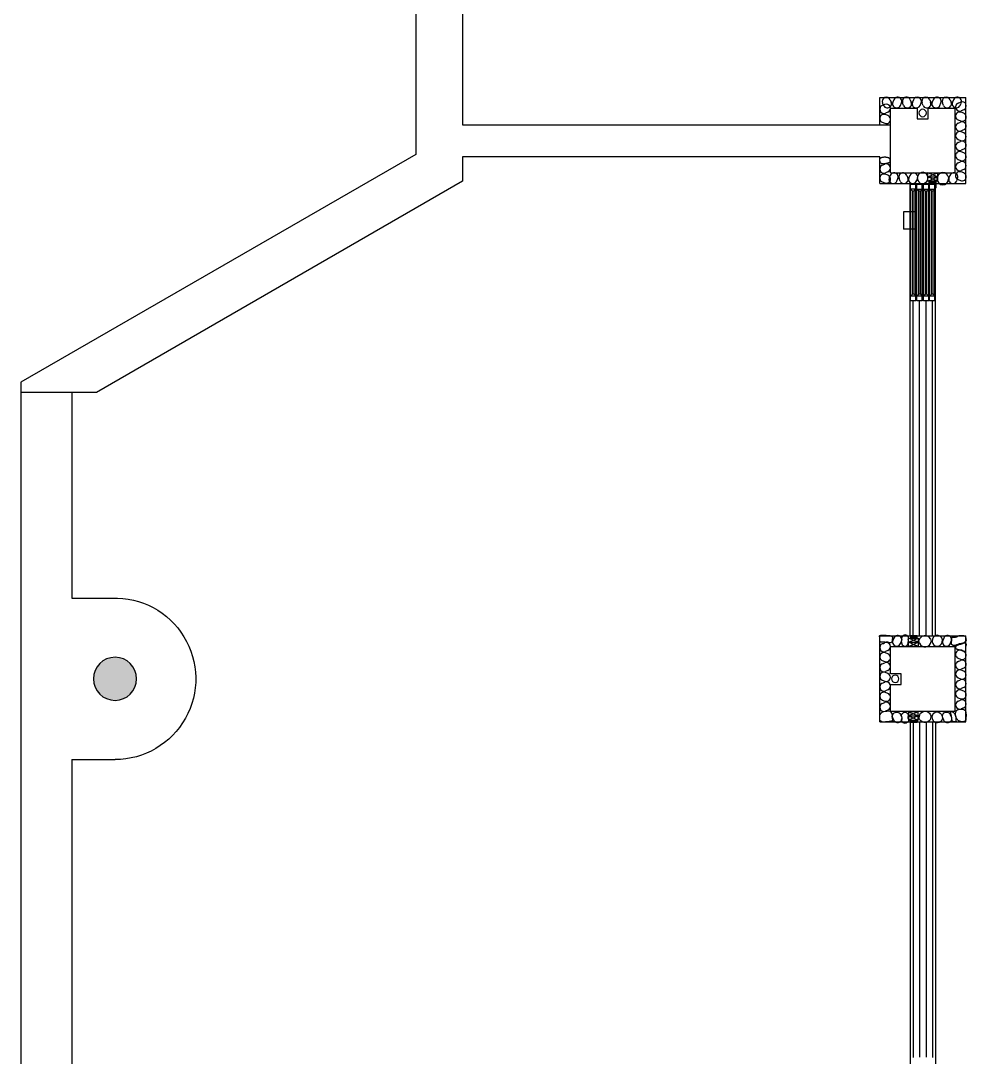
# Model space of a CAD drawing. Extents: x 11182 to 734459, y -1391328 to 152085.
# Drawn here: x 110223 to 119002, y -560770 to -551142 of the extents above; entities that cross this region are included whole.
import ezdxf

# ---------------------------------------------------------------- set-up
doc = ezdxf.new("R2010")
doc.units = 0
doc.header["$LTSCALE"] = 500
doc.header["$MEASUREMENT"] = 0
doc.layers.add('1_Wall_Exist', color=251, linetype='CONTINUOUS')

msp = doc.modelspace()

# ---------------------------------------------------------------- hatches: boundary and pattern name
at = {"layer": '1_Wall_Exist'}
msp.add_hatch(color=256, dxfattribs=at).paths.add_polyline_path([(111278.4, -557167.4), (111296.5, -557225.6), (111297.3, -557286.2), (111280, -557338.9), (111250.9, -557387.7), (111217.8, -557417.6), (111184.8, -557436.5), (111148.6, -557449.9), (111111.6, -557455.4), (111068.3, -557455.4), (111031.3, -557444.4), (110992, -557425.5), (110959.7, -557400.3), (110926.6, -557360.2), (110907.7, -557317.7), (110899.1, -557272), (110899.9, -557220.1), (110914.8, -557173.7), (110936.1, -557137.5), (110962.8, -557106), (110994.3, -557084), (111028.9, -557066.6), (111064.4, -557057.2), (111108.4, -557054.8), (111150.9, -557060.3), (111187.1, -557074.5), (111219.4, -557095), (111247.7, -557120.2), (111269.8, -557151.6)])

# ---------------------------------------------------------------- linework, layer by layer
for p, q in [((114323.4, -544518.6), (114323.3, -552107.7)), ((113889.9, -544768.9), (113889.8, -552383.7)), ((118198.4, -551855.1), (118998.3, -551855)), ((118198.4, -552109), (118198.4, -551855.1)), ((118295.8, -551876.8), (118305, -551899.2)), ((118329, -551876.8), (118319.8, -551899.1)), ((118482.3, -551876.8), (118491.6, -551899.1)), ((118510.7, -551876.8), (118501.4, -551899.1)), ((118662, -551876.8), (118671.2, -551899.1)), ((118695.2, -551876.8), (118686, -551899.1)), ((118851.4, -551876.7), (118860.6, -551899.1)), ((118883.2, -551876.8), (118873.9, -551899)), ((118998.3, -552655), (118998.3, -551855)), ((118223.1, -551927.8), (118245.4, -551918.5)), ((118233.8, -551928.6), (118224.5, -551906.3)), ((118298.2, -551954.9), (118546.7, -551954.9)), ((118298.2, -552554.9), (118298.2, -551954.9)), ((118391, -551928.6), (118400.3, -551906.4)), ((118420.3, -551928.6), (118411.1, -551906.3)), ((118547.2, -551954.5), (118547.2, -552054.5)), ((118572.8, -551928.5), (118582.1, -551906.3)), ((118600, -551928.6), (118590.7, -551906.3)), ((118647.2, -552054.5), (118647.2, -551954.5)), ((118647.5, -551954.9), (118898.4, -551954.9)), ((118757.2, -551928.6), (118766.5, -551906.4)), ((118789.4, -551928.6), (118780.1, -551906.4)), ((118898.2, -552555), (118898.4, -551954.9)), ((118925.5, -551907.2), (118947.8, -551897.9)), ((118944.8, -551929), (118954, -551906.8)), ((118977.7, -551969), (118955.3, -551978.3)), ((118274.1, -551990.7), (118251.7, -552000)), ((118274.1, -552024), (118251.8, -552014.8)), ((118547.2, -552054.5), (118647.2, -552054.5)), ((118925.9, -552064.2), (118948.1, -552073.5)), ((118977.7, -552002.2), (118955.4, -551993)), ((114323.3, -552107.7), (118298.2, -552107.8)), ((118222.3, -552086), (118244.5, -552095.2)), ((118926, -552093.5), (118948.2, -552084.3)), ((118977.7, -552155.5), (118955.4, -552164.8)), ((118977.7, -552183.9), (118955.4, -552174.7)), ((118925.9, -552273.2), (118948.2, -552264)), ((118926, -552246), (118948.2, -552255.3)), ((118977.7, -552335.2), (118955.4, -552344.5)), ((118977.7, -552368.5), (118955.4, -552359.2)), ((113889.8, -552383.7), (110223.3, -554500.5)), ((118198.4, -552406.7), (114323.3, -552406.7)), ((114323.3, -552406.7), (114323.3, -552634)), ((118197.1, -552429.2), (118196.2, -552434)), ((118196.2, -552434), (118197.1, -552439.6)), ((118200, -552414.1), (118197.1, -552417)), ((118198.1, -552424.5), (118197.1, -552429.2)), ((118197.1, -552439.6), (118199, -552446.3)), ((118198.1, -552418.8), (118198.1, -552424.5)), ((118198.4, -552655), (118198.4, -552406.7)), ((118199, -552446.3), (118200, -552453.8)), ((118201.9, -552421.5), (118200, -552414.1)), ((118200, -552453.8), (118201.9, -552458.6)), ((118204.7, -552418.7), (118201.9, -552421.5)), ((118201.9, -552458.6), (118206.6, -552462.3)), ((118208.5, -552416.8), (118204.7, -552418.7)), ((118206.6, -552462.3), (118210.4, -552465.2)), ((118214.2, -552414.9), (118208.5, -552416.8)), ((118218.9, -552414), (118214.2, -552414.9)), ((118223.6, -552413), (118218.9, -552414)), ((118229.3, -552412.1), (118223.6, -552413)), ((118235.9, -552411.1), (118229.3, -552412.1)), ((118253.9, -552411.1), (118235.9, -552411.1)), ((118259.5, -552412.1), (118253.9, -552411.1)), ((118266.2, -552413), (118259.5, -552412.1)), ((118262.4, -552465.2), (118268.1, -552464.2)), ((118270.9, -552414), (118266.2, -552413)), ((118268.1, -552464.2), (118272.8, -552463.3)), ((118276.6, -552415.9), (118270.9, -552414)), ((118272.8, -552463.3), (118278.5, -552461.4)), ((118281.3, -552416.8), (118276.6, -552415.9)), ((118278.5, -552461.4), (118284.1, -552459.5)), ((118285.1, -552419.6), (118281.3, -552416.8)), ((118284.1, -552459.5), (118287.9, -552457.6)), ((118287, -552423.4), (118285.1, -552419.6)), ((118288.9, -552416), (118287, -552423.4)), ((118287.9, -552457.6), (118291.7, -552454.8)), ((118291.7, -552419.8), (118288.9, -552416)), ((118293.6, -552424.5), (118291.7, -552419.8)), ((118291.7, -552454.8), (118294.5, -552451.9)), ((118295.5, -552428.3), (118293.6, -552424.5)), ((118294.5, -552451.9), (118296.4, -552447.2)), ((118295.5, -552434.9), (118295.5, -552428.3)), ((118296.4, -552439.6), (118295.5, -552434.9)), ((118296.4, -552447.2), (118296.4, -552439.6)), ((118925.9, -552430.4), (118948.1, -552439.7)), ((118925.9, -552462.6), (118948.1, -552453.3)), ((118210.4, -552465.2), (118214.2, -552467.1)), ((118214.2, -552467.1), (118217.9, -552469)), ((118217.9, -552469), (118223.6, -552469.9)), ((118222.3, -552484.4), (118244.5, -552475)), ((118223.6, -552469.9), (118229.3, -552469.9)), ((118229.3, -552469.9), (118234, -552470.9)), ((118234, -552470.9), (118241.6, -552469.9)), ((118241.6, -552469.9), (118246.3, -552469)), ((118246.3, -552469), (118252, -552467.1)), ((118274.2, -552546.3), (118251.8, -552555.6)), ((118252, -552467.1), (118256.7, -552466.1)), ((118256.7, -552466.1), (118262.4, -552465.2)), ((118298.2, -552554.9), (118898.2, -552555)), ((118644.2, -552631.2), (118644.2, -552555.2)), ((118644.2, -552555.2), (118733.2, -552555.2)), ((118644.2, -552593.2), (118733.2, -552555.2)), ((118733.2, -552593.2), (118644.2, -552555.2)), ((118733.2, -552555.2), (118733.2, -552631.2)), ((118977.8, -552524.6), (118955.4, -552533.9)), ((118977.7, -552556.5), (118955.5, -552547.2)), ((114323.3, -552634), (110925.4, -554595.7)), ((118198.4, -552655), (118998.3, -552655)), ((118222.4, -552640.2), (118244.6, -552649.4)), ((118274.1, -552578.2), (118251.9, -552568.9)), ((118296.2, -552579.3), (118287, -552601.6)), ((118358.1, -552631), (118367.4, -552608.8)), ((118358.2, -552631.1), (118367.5, -552608.9)), ((118387.4, -552631), (118378.2, -552608.7)), ((118387.5, -552631.1), (118378.3, -552608.8)), ((118449.5, -552579.2), (118458.7, -552601.5)), ((118449.5, -552579.3), (118458.8, -552601.6)), ((118477.8, -552579.2), (118468.6, -552601.5)), ((118477.8, -552579.3), (118468.6, -552601.6)), ((118481.7, -556855.1), (118481.7, -552654.8)), ((118539.9, -552631), (118549.2, -552608.7)), ((118548.1, -552609.2), (118551.2, -552585.3)), ((118644.3, -552595.3), (118641.3, -552619.3)), ((118644.2, -552593.2), (118733.2, -552593.2)), ((118644.2, -552631.2), (118733.2, -552593.2)), ((118733.2, -552631.2), (118644.2, -552593.2)), ((118733.2, -552631.2), (118644.2, -552631.2)), ((118656, -552637.1), (118718.3, -552637.1)), ((118656, -552655.1), (118656, -552637.1)), ((118656, -552654.5), (118718.3, -552654.5)), ((118659.5, -552644.6), (118713.4, -552644.6)), ((118659.5, -552654.9), (118659.5, -552644.6)), ((118706.1, -552655), (118706.1, -552656.2)), ((118706.1, -552656.2), (118719.8, -552656.2)), ((118713.4, -552644.6), (118713.4, -552654.5)), ((118714.7, -552672.1), (118714.7, -552654.8)), ((118718.3, -552637.1), (118718.3, -552654.5)), ((118719.8, -552656.2), (118719.8, -552677.1)), ((118721.1, -552693.4), (118721.1, -552655)), ((118732.5, -552615.6), (118733.5, -552591.5)), ((118835.3, -552594.7), (118834.2, -552619)), ((118850.4, -552579.2), (118841.1, -552601.4)), ((118850.4, -552579.3), (118841.1, -552601.5)), ((118912.6, -552631), (118921.8, -552608.8)), ((118926, -552618.5), (118948.2, -552627.6)), ((118484.7, -553744.4), (118484.7, -552662.3)), ((118534.7, -552662.3), (118484.7, -552662.3)), ((118534.7, -552707.6), (118484.7, -552707.6)), ((118505.6, -552728.5), (118484.7, -552707.6)), ((118503.8, -553682.6), (118503.8, -552721.9)), ((118503.8, -552721.9), (118515.1, -552721.9)), ((118513.8, -552728.5), (118534.7, -552707.6)), ((118515.1, -552721.9), (118515.1, -553682.6)), ((118541.3, -552671.9), (118534.6, -552671.9)), ((118534.7, -553744.4), (118534.7, -552662.3)), ((118534.8, -552674.4), (118537.3, -552674.4)), ((118537.3, -552674.4), (118540.2, -552689)), ((118540.2, -552689), (118541.3, -552689)), ((118540.4, -552674.4), (118541.3, -552674.4)), ((118540.4, -552678.6), (118540.4, -552674.4)), ((118541.3, -552678.6), (118540.4, -552678.6)), ((118541.3, -552674.4), (118541.3, -552671.9)), ((118541.3, -552689), (118541.3, -552678.6)), ((118543.3, -553745), (118543.3, -552662.8)), ((118593.3, -552662.8), (118543.3, -552662.8)), ((118593.3, -552708.4), (118543.3, -552708.4)), ((118564.2, -552729.3), (118543.3, -552708.4)), ((118562.4, -553683.2), (118562.4, -552722.7)), ((118562.4, -552722.7), (118573.7, -552722.7)), ((118572.4, -552729.3), (118593.3, -552708.4)), ((118573.7, -552722.7), (118573.7, -553683.2)), ((118599.9, -552672.4), (118593.2, -552672.4)), ((118593.3, -553745), (118593.3, -552662.8)), ((118593.4, -552674.9), (118595.9, -552674.9)), ((118595.9, -552674.9), (118598.8, -552689.5)), ((118598.8, -552689.5), (118599.9, -552689.5)), ((118599, -552674.9), (118599.9, -552674.9)), ((118599, -552679.1), (118599, -552674.9)), ((118599.9, -552679.1), (118599, -552679.1)), ((118599.9, -552674.9), (118599.9, -552672.4)), ((118599.9, -552689.5), (118599.9, -552679.1)), ((118653.1, -552662.7), (118603.1, -552662.7)), ((118603.1, -553744.9), (118603.1, -552662.8)), ((118653.1, -552708.5), (118603.1, -552708.5)), ((118624, -552729.4), (118603.1, -552708.5)), ((118622.2, -553683.1), (118622.2, -552722.6)), ((118622.2, -552722.6), (118633.5, -552722.6)), ((118632.2, -552729.4), (118653.1, -552708.5)), ((118633.5, -552722.6), (118633.5, -553683.1)), ((118659.7, -552672.3), (118653, -552672.3)), ((118653.1, -553744.9), (118653.1, -552662.8)), ((118653.2, -552674.8), (118655.7, -552674.8)), ((118655.7, -552674.8), (118658.6, -552689.4)), ((118658.6, -552689.4), (118659.7, -552689.4)), ((118658.8, -552674.8), (118659.7, -552674.8)), ((118658.8, -552679), (118658.8, -552674.8)), ((118659.7, -552679), (118658.8, -552679)), ((118659.7, -552674.8), (118659.7, -552672.3)), ((118659.7, -552689.4), (118659.7, -552679)), ((118711.3, -552663.2), (118661.3, -552663.2)), ((118661.3, -553745.4), (118661.3, -552663.3)), ((118711.3, -552709), (118661.3, -552709)), ((118682.2, -552729.9), (118661.3, -552709)), ((118680.4, -553683.6), (118680.4, -552723.1)), ((118680.4, -552723.1), (118691.7, -552723.1)), ((118690.4, -552729.9), (118711.3, -552709)), ((118691.7, -552723.1), (118691.7, -553683.6)), ((118717.9, -552672.8), (118711.2, -552672.8)), ((118711.3, -553745.4), (118711.3, -552663.3)), ((118711.4, -552675.3), (118713.9, -552675.3)), ((118712.6, -552681.8), (118714.1, -552681.8)), ((118712.6, -552693.4), (118712.6, -552681.8)), ((118721.1, -552693.4), (118712.6, -552693.4)), ((118713.9, -552675.3), (118716.8, -552689.9)), ((118714.1, -552681.8), (118716, -552690.9)), ((118714.7, -556853.1), (118714.7, -552693.9)), ((118716, -552690.9), (118718.5, -552690.9)), ((118716.8, -552689.9), (118717.9, -552689.9)), ((118717, -552675.3), (118717.9, -552675.3)), ((118717, -552679.5), (118717, -552675.3)), ((118717.9, -552679.5), (118717, -552679.5)), ((118717.9, -552675.3), (118717.9, -552672.8)), ((118717.9, -552677.1), (118717.9, -552678.2)), ((118719.8, -552677.1), (118717.9, -552677.1)), ((118717.9, -552678.2), (118719.7, -552678.2)), ((118717.9, -552689.9), (118717.9, -552679.5)), ((118718.5, -552682.4), (118719.7, -552682.4)), ((118718.5, -552690.9), (118718.5, -552682.4)), ((118719.7, -552678.2), (118719.7, -552682.4)), ((118417.6, -552918), (118417.5, -553079.1)), ((118524.3, -552918), (118417.7, -552918.1)), ((118524.2, -553077.1), (118417.5, -553079.1)), ((118505.6, -553678.9), (118484.7, -553699.8)), ((118534.7, -553699.8), (118484.7, -553699.8)), ((118515.1, -553682.6), (118503.8, -553682.6)), ((118513.8, -553678.9), (118534.7, -553699.8)), ((118564.2, -553679.5), (118543.3, -553700.4)), ((118593.3, -553700.4), (118543.3, -553700.4)), ((118573.7, -553683.2), (118562.4, -553683.2)), ((118572.4, -553679.5), (118593.3, -553700.4)), ((118624, -553679.4), (118603.1, -553700.3)), ((118653.1, -553700.3), (118603.1, -553700.3)), ((118633.5, -553683.1), (118622.2, -553683.1)), ((118632.2, -553679.4), (118653.1, -553700.3)), ((118682.2, -553679.9), (118661.3, -553700.8)), ((118711.3, -553700.8), (118661.3, -553700.8)), ((118691.7, -553683.6), (118680.4, -553683.6)), ((118690.4, -553679.9), (118711.3, -553700.8)), ((118534.7, -553744.4), (118484.7, -553744.4)), ((118509.7, -556853), (118509.7, -553744.8)), ((118536.7, -553718.1), (118536.7, -553728.5)), ((118537.8, -553718.1), (118536.7, -553718.1)), ((118536.7, -553728.5), (118537.6, -553728.5)), ((118536.7, -553732.7), (118536.7, -553735.2)), ((118537.6, -553732.7), (118536.7, -553732.7)), ((118536.7, -553735.2), (118543.4, -553735.2)), ((118537.6, -553728.5), (118537.6, -553732.7)), ((118540.7, -553732.7), (118537.8, -553718.1)), ((118543.2, -553732.7), (118540.7, -553732.7)), ((118593.3, -553745), (118543.3, -553745)), ((118568.3, -556854), (118568.3, -553745.8)), ((118596.5, -553718), (118596.5, -553728.4)), ((118597.6, -553718), (118596.5, -553718)), ((118596.5, -553728.4), (118597.4, -553728.4)), ((118596.5, -553732.6), (118596.5, -553735.1)), ((118597.4, -553732.6), (118596.5, -553732.6)), ((118596.5, -553735.1), (118603.2, -553735.1)), ((118597.4, -553728.4), (118597.4, -553732.6)), ((118600.5, -553732.6), (118597.6, -553718)), ((118603, -553732.6), (118600.5, -553732.6)), ((118653.1, -553744.9), (118603.1, -553744.9)), ((118628.1, -556853.5), (118628.1, -553745.3)), ((118654.7, -553718.9), (118654.7, -553729.3)), ((118655.8, -553718.9), (118654.7, -553718.9)), ((118654.7, -553729.3), (118655.6, -553729.3)), ((118654.7, -553733.5), (118654.7, -553736)), ((118655.6, -553733.5), (118654.7, -553733.5)), ((118654.7, -553736), (118661.4, -553736)), ((118655.6, -553729.3), (118655.6, -553733.5)), ((118658.7, -553733.5), (118655.8, -553718.9)), ((118661.2, -553733.5), (118658.7, -553733.5)), ((118711.3, -553745.4), (118661.3, -553745.4)), ((118686.7, -556853), (118686.7, -553744.8)), ((110223.3, -554500.5), (110223.1, -572188.5)), ((110925.4, -554595.7), (110223.3, -554595.7)), ((110698.4, -554595.7), (110698.4, -556505.4)), ((110698.3, -556505.5), (111098.2, -556505.4)), ((118196.6, -556859.5), (118196.9, -556855.4)), ((118197.2, -556865.3), (118196.6, -556859.5)), ((118196.9, -556855.4), (118198.7, -556853.9)), ((118197.8, -556869.3), (118197.2, -556865.3)), ((118197.8, -556897.2), (118197.8, -556869.3)), ((118198.4, -556855.1), (118998.4, -556855)), ((118198.4, -557655), (118198.4, -556855.1)), ((118198.7, -556853.9), (118201.2, -556852.6)), ((118201.2, -556852.6), (118204.6, -556851.4)), ((118204.6, -556851.4), (118208.3, -556850.5)), ((118208.3, -556850.5), (118218.2, -556849.2)), ((118218.2, -556849.2), (118233.4, -556849.2)), ((118233.4, -556849.2), (118245.7, -556849.9)), ((118245.7, -556849.9), (118258.7, -556850.8)), ((118258.7, -556850.8), (118269.2, -556851.4)), ((118269.2, -556851.4), (118280.4, -556852.3)), ((118280.4, -556852.3), (118291.5, -556853.6)), ((118291.5, -556853.6), (118296.1, -556854.5)), ((118296.1, -556854.5), (118299.8, -556855.1)), ((118299.8, -556855.1), (118303.6, -556855.7)), ((118303.6, -556855.7), (118305.7, -556857)), ((118305.7, -556857), (118308.5, -556858.8)), ((118308.5, -556858.8), (118311.9, -556861.3)), ((118311.9, -556861.3), (118314.7, -556863.8)), ((118314.4, -556891.6), (118314.1, -556895.6)), ((118314.7, -556888.2), (118314.4, -556891.6)), ((118314.7, -556863.8), (118316.2, -556865.6)), ((118315.6, -556883.6), (118314.7, -556888.2)), ((118316.9, -556878.6), (118315.6, -556883.6)), ((118316.2, -556865.6), (118317.5, -556868.1)), ((118317.5, -556875.8), (118316.9, -556878.6)), ((118317.5, -556868.1), (118318.1, -556873.1)), ((118318.1, -556873.1), (118317.5, -556875.8)), ((118329, -556876.7), (118319.8, -556899)), ((118401.6, -556912.7), (118404.2, -556891.6)), ((118463.6, -556892.2), (118462.6, -556912)), ((118465.7, -556953.8), (118465.7, -556877.8)), ((118465.7, -556915.8), (118554.7, -556877.8)), ((118554.7, -556915.8), (118465.7, -556877.8)), ((118465.7, -556877.8), (118554.7, -556877.8)), ((118545.1, -556855), (118482.8, -556855)), ((118482.8, -556855), (118482.8, -556873.7)), ((118482.8, -556873.7), (118545.1, -556873.7)), ((118486.3, -556855.2), (118486.3, -556865.5)), ((118486.3, -556865.5), (118540.2, -556865.5)), ((118540.2, -556865.5), (118540.2, -556855.6)), ((118545.1, -556873.7), (118545.1, -556855)), ((118554.7, -556877.8), (118554.7, -556953.8)), ((118669.9, -556883.6), (118675.1, -556907.3)), ((118687, -556888.1), (118685.8, -556912.2)), ((118776.4, -556916.1), (118780, -556892.1)), ((118792, -556876.7), (118782.7, -556898.9)), ((118866.9, -556879), (118867.5, -556874.9)), ((118866.9, -556891), (118866.9, -556879)), ((118867.5, -556895.5), (118866.9, -556891)), ((118867.5, -556874.9), (118868.6, -556872.7)), ((118868.6, -556872.7), (118871.5, -556869.2)), ((118871.5, -556869.2), (118874.3, -556868.1)), ((118874.3, -556868.1), (118878.9, -556867.5)), ((118878.9, -556867.5), (118882.3, -556867.5)), ((118882.3, -556867.5), (118887.5, -556868.1)), ((118887.5, -556868.1), (118894.9, -556868.1)), ((118894.9, -556868.1), (118901.2, -556867.5)), ((118901.2, -556867.5), (118904.1, -556866.4)), ((118904.1, -556866.4), (118907.5, -556865.8)), ((118907.5, -556865.8), (118912.6, -556864.7)), ((118912.6, -556864.7), (118917.2, -556862.9)), ((118917.2, -556862.9), (118920.1, -556861.8)), ((118920.1, -556861.8), (118921.8, -556860.1)), ((118921.8, -556860.1), (118924.6, -556857.8)), ((118924.6, -556857.8), (118928.1, -556856.1)), ((118928.1, -556856.1), (118931.5, -556854.9)), ((118931.5, -556854.9), (118934.9, -556853.8)), ((118934.9, -556853.8), (118939.5, -556852.6)), ((118939.5, -556852.6), (118948.1, -556852.6)), ((118948.1, -556852.6), (118953.2, -556852.1)), ((118953.2, -556852.1), (118964.1, -556852.1)), ((118964.1, -556852.1), (118968.7, -556852.6)), ((118968.7, -556852.6), (118972.7, -556853.2)), ((118972.7, -556853.2), (118976.1, -556853.8)), ((118976.1, -556853.8), (118979, -556854.4)), ((118979, -556854.4), (118981.8, -556854.9)), ((118981.8, -556854.9), (118984.7, -556856.1)), ((118984.7, -556856.1), (118987.6, -556857.8)), ((118987.6, -556857.8), (118991.6, -556861.2)), ((118991.6, -556861.2), (118993.3, -556862.9)), ((118993.3, -556862.9), (118995, -556864.7)), ((118995, -556864.7), (118996.1, -556867.5)), ((118995.6, -556871.5), (118997.8, -556879.5)), ((118996.1, -556867.5), (118996.7, -556872.1)), ((118996.7, -556872.1), (118996.1, -556876.1)), ((118997.8, -556879.5), (118999, -556884.1)), ((118998.3, -557655), (118998.4, -556855)), ((118999, -556884.1), (118999, -556887.5)), ((118999, -556887.5), (118999.6, -556893.2)), ((118999.6, -556893.2), (118999.6, -556897.8)), ((118198.4, -556903.4), (118197.8, -556897.2)), ((118199.4, -556906.1), (118198.4, -556903.4)), ((118201.2, -556909.2), (118199.4, -556906.1)), ((118203.4, -556911.7), (118201.2, -556909.2)), ((118205.8, -556913.6), (118203.4, -556911.7)), ((118208.6, -556915.1), (118205.8, -556913.6)), ((118214.2, -556914.8), (118208.6, -556915.1)), ((118219.5, -556914.5), (118214.2, -556914.8)), ((118225, -556913.9), (118219.5, -556914.5)), ((118222.9, -556928.1), (118226.3, -556928.1)), ((118230.9, -556913.9), (118225, -556913.9)), ((118226.3, -556928.1), (118229.7, -556927.8)), ((118229.7, -556927.8), (118232.1, -556926.5)), ((118234.9, -556914.5), (118230.9, -556913.9)), ((118232.1, -556926.5), (118235.2, -556925.6)), ((118237.7, -556915.1), (118234.9, -556914.5)), ((118235.2, -556925.6), (118237.4, -556924.1)), ((118237.4, -556924.1), (118239.6, -556922.8)), ((118241.4, -556915.4), (118237.7, -556915.1)), ((118239.6, -556922.8), (118242.3, -556920.4)), ((118245.4, -556916), (118241.4, -556915.4)), ((118242.3, -556920.4), (118244.6, -556919.5)), ((118249.1, -556915.7), (118245.4, -556916)), ((118254.1, -556916.3), (118249.1, -556915.7)), ((118258.4, -556915.4), (118254.1, -556916.3)), ((118264, -556915.1), (118258.4, -556915.4)), ((118267.7, -556915.4), (118264, -556915.1)), ((118272, -556915.7), (118267.7, -556915.4)), ((118275.1, -556916.3), (118272, -556915.7)), ((118277.9, -556917), (118275.1, -556916.3)), ((118280.7, -556917.6), (118277.9, -556917)), ((118283.5, -556918.5), (118280.7, -556917.6)), ((118286.2, -556919.4), (118283.5, -556918.5)), ((118288.7, -556920.7), (118286.2, -556919.4)), ((118293.4, -556921.9), (118288.7, -556920.7)), ((118297.1, -556921.9), (118293.4, -556921.9)), ((118301.1, -556920.7), (118297.1, -556921.9)), ((118298.3, -556954.9), (118898.4, -556954.9)), ((118298.3, -557208.6), (118298.3, -556954.9)), ((118302.9, -556919.1), (118301.1, -556920.7)), ((118305.1, -556917.6), (118302.9, -556919.1)), ((118307.3, -556916), (118305.1, -556917.6)), ((118309.4, -556913.9), (118307.3, -556916)), ((118311.3, -556911.7), (118309.4, -556913.9)), ((118312.2, -556909.2), (118311.3, -556911.7)), ((118313.5, -556899), (118312.2, -556909.5)), ((118314.1, -556895.6), (118313.5, -556899)), ((118391, -556928.5), (118400.3, -556906.3)), ((118465.7, -556915.8), (118554.7, -556915.8)), ((118465.7, -556953.8), (118554.7, -556915.8)), ((118554.7, -556953.8), (118465.7, -556915.8)), ((118554.7, -556953.8), (118465.7, -556953.8)), ((118566.5, -556924), (118561.2, -556900.4)), ((118853.6, -556928.9), (118862.8, -556906.7)), ((118862.9, -556927.6), (118863.5, -556923.6)), ((118863.5, -556931.6), (118862.9, -556927.6)), ((118863.5, -556923.6), (118864, -556920.1)), ((118864.6, -556933.9), (118863.5, -556931.6)), ((118864, -556920.1), (118865.7, -556913.8)), ((118866.3, -556936.7), (118864.6, -556933.9)), ((118865.7, -556907), (118866.9, -556899)), ((118865.7, -556913.8), (118865.7, -556907)), ((118868.6, -556939), (118866.3, -556936.7)), ((118866.9, -556899), (118867.5, -556895.5)), ((118870.9, -556940.7), (118868.6, -556939)), ((118875.5, -556943.6), (118870.9, -556940.7)), ((118878.3, -556945.3), (118875.5, -556943.6)), ((118882.9, -556945.9), (118878.3, -556945.3)), ((118889.2, -556945.9), (118882.9, -556945.9)), ((118893.2, -556945.3), (118889.2, -556945.9)), ((118898.3, -556944.7), (118893.2, -556945.3)), ((118905.2, -556942.4), (118898.3, -556944.7)), ((118898.3, -557555), (118898.4, -556954.9)), ((118904.1, -556963.6), (118904.6, -556958.4)), ((118904.6, -556968.2), (118904.1, -556963.6)), ((118904.6, -556958.4), (118905.8, -556955)), ((118905.2, -556972.2), (118904.6, -556968.2)), ((118911.5, -556940.1), (118905.2, -556942.4)), ((118906.3, -556974.5), (118905.2, -556972.2)), ((118905.8, -556955), (118908.1, -556950.4)), ((118908.1, -556976.2), (118906.3, -556974.5)), ((118908.1, -556950.4), (118909.2, -556948.1)), ((118912.6, -556979.6), (118908.1, -556976.2)), ((118909.2, -556948.1), (118910.9, -556946.4)), ((118910.9, -556946.4), (118913.8, -556944.7)), ((118917.2, -556938.4), (118911.5, -556940.1)), ((118915.5, -556981.9), (118912.6, -556979.6)), ((118913.8, -556944.7), (118916.1, -556943.6)), ((118919.5, -556983), (118915.5, -556981.9)), ((118916.1, -556943.6), (118921.2, -556941.9)), ((118923.5, -556936.7), (118917.2, -556938.4)), ((118923.5, -556984.2), (118919.5, -556983)), ((118921.2, -556941.9), (118924.1, -556940.7)), ((118929.8, -556933.9), (118923.5, -556936.7)), ((118925.8, -556985.9), (118923.5, -556984.2)), ((118924.1, -556940.7), (118926.4, -556939.6)), ((118930.4, -556986.5), (118925.8, -556985.9)), ((118926.4, -556939.6), (118930.9, -556937.9)), ((118936.7, -556931.6), (118929.8, -556933.9)), ((118934.9, -556987), (118930.4, -556986.5)), ((118930.9, -556937.9), (118933.8, -556936.7)), ((118933.8, -556936.7), (118937.2, -556935.6)), ((118939.5, -556987.6), (118934.9, -556987)), ((118942.4, -556930.4), (118936.7, -556931.6)), ((118937.2, -556935.6), (118941.2, -556933.9)), ((118944.7, -556987.6), (118939.5, -556987.6)), ((118941.2, -556933.9), (118945.8, -556933.3)), ((118949.8, -556928.7), (118942.4, -556930.4)), ((118948.7, -556988.2), (118944.7, -556987.6)), ((118945.8, -556933.3), (118949.8, -556932.7)), ((118953.8, -556988.2), (118948.7, -556988.2)), ((118956.1, -556928.1), (118949.8, -556928.7)), ((118949.8, -556932.7), (118952.7, -556932.1)), ((118952.7, -556932.1), (118955.5, -556931)), ((118957.8, -556988.7), (118953.8, -556988.2)), ((118955.5, -556931), (118958.4, -556930.4)), ((118961.8, -556927.6), (118956.1, -556928.1)), ((118960.7, -556989.9), (118957.8, -556988.7)), ((118958.4, -556930.4), (118961.2, -556929.3)), ((118963.5, -556991), (118960.7, -556989.9)), ((118961.2, -556929.3), (118967.5, -556927.6)), ((118965.3, -556927), (118961.8, -556927.6)), ((118969.8, -556925.3), (118965.3, -556927)), ((118967.5, -556927.6), (118970.4, -556926.4)), ((118973.8, -556924.1), (118969.8, -556925.3)), ((118970.4, -556926.4), (118973.8, -556924.7)), ((118977.3, -556922.4), (118973.8, -556924.1)), ((118973.8, -556924.7), (118976.7, -556923)), ((118976.7, -556923), (118979.5, -556921.8)), ((118980.7, -556920.1), (118977.3, -556922.4)), ((118979.5, -556921.8), (118983, -556920.7)), ((118983.5, -556918.4), (118980.7, -556920.1)), ((118983, -556920.7), (118987, -556920.7)), ((118985.8, -556916.1), (118983.5, -556918.4)), ((118989.3, -556913.8), (118985.8, -556916.1)), ((118987, -556920.7), (118991, -556921.8)), ((118992.1, -556911), (118989.3, -556913.8)), ((118991, -556921.8), (118993.3, -556924.1)), ((118994.4, -556908.1), (118992.1, -556911)), ((118993.3, -556924.1), (118995.6, -556926.4)), ((118996.7, -556904.7), (118994.4, -556908.1)), ((118995, -556972.7), (118994.4, -556978.5)), ((118994.4, -556978.5), (118995, -556983)), ((118995.6, -556962.4), (118995, -556967.6)), ((118995, -556967.6), (118995, -556972.7)), ((118995, -556983), (118995, -556992.8)), ((118995.6, -556926.4), (118997.3, -556928.1)), ((118996.1, -556958.4), (118995.6, -556962.4)), ((118997.3, -556951.6), (118996.1, -556958.4)), ((118998.4, -556900.7), (118996.7, -556904.7)), ((118997.3, -556928.1), (118999, -556930.4)), ((118998.4, -556948.7), (118997.3, -556951.6)), ((118999, -556933.9), (118997.8, -556939.6)), ((118999.6, -556897.8), (118998.4, -556900.7)), ((118999.6, -556941.9), (118998.4, -556948.7)), ((118999, -556930.4), (118999, -556933.9)), ((119000.1, -556937.3), (118999.6, -556941.9)), ((119000.1, -556932.1), (119000.1, -556937.3)), ((118222.4, -557085.9), (118244.5, -557095.2)), ((118274.2, -556990.7), (118251.8, -557000)), ((118274.1, -557024), (118251.9, -557014.8)), ((118926, -557064.2), (118948.1, -557073.5)), ((118926, -557093.5), (118948.3, -557084.3)), ((118977.7, -557002.2), (118955.5, -556993)), ((118967, -556993.3), (118963.5, -556991)), ((118971, -556995.6), (118967, -556993.3)), ((118977.8, -557000.2), (118971, -556995.6)), ((118980.7, -557001.9), (118977.8, -557000.2)), ((118983.5, -557002.5), (118980.7, -557001.9)), ((118987.6, -557001.9), (118983.5, -557002.5)), ((118989.8, -557000.8), (118987.6, -557001.9)), ((118992.1, -556999), (118989.8, -557000.8)), ((118993.8, -556996.2), (118992.1, -556999)), ((118995, -556992.8), (118993.8, -556996.2)), ((118222.4, -557115.2), (118244.7, -557106)), ((118274.1, -557177.3), (118251.8, -557186.6)), ((118977.7, -557155.5), (118955.4, -557164.8)), ((118977.7, -557183.9), (118955.4, -557174.7)), ((118222.4, -557267.7), (118244.7, -557277)), ((118274.1, -557205.6), (118251.8, -557196.4)), ((118398.4, -557208.6), (118298.4, -557208.6)), ((118398.4, -557308.6), (118398.4, -557208.6)), ((118398.5, -557308.5), (118398.5, -557208.5)), ((118925.9, -557273.2), (118948.2, -557263.9)), ((118926, -557246), (118948.3, -557255.3)), ((118222.3, -557295), (118244.6, -557285.7)), ((118274.2, -557356.9), (118251.8, -557366.2)), ((118298.3, -557554.9), (118298.3, -557308.6)), ((118298.4, -557308.6), (118398.4, -557308.6)), ((118977.8, -557335.2), (118955.4, -557344.5)), ((118977.8, -557368.4), (118955.5, -557359.2)), ((118222.4, -557452.2), (118244.5, -557461.4)), ((118274.2, -557390.2), (118251.9, -557381)), ((118926, -557430.4), (118948.1, -557439.7)), ((118926, -557462.6), (118948.2, -557453.3)), ((118212.2, -557574.9), (118221.1, -557564.5)), ((118221.1, -557564.5), (118234.4, -557558.6)), ((118222.4, -557484.4), (118244.6, -557475)), ((118234.4, -557558.6), (118249.2, -557557.1)), ((118249.2, -557557.1), (118264, -557554.2)), ((118274.2, -557546.3), (118251.8, -557555.6)), ((118264, -557554.2), (118278.8, -557552.7)), ((118278.8, -557552.7), (118290.6, -557557.1)), ((118290.6, -557557.1), (118300.9, -557564.5)), ((118298.3, -557554.9), (118898.3, -557555)), ((118300.9, -557564.5), (118308.3, -557573.4)), ((118554.7, -557562.2), (118465.7, -557562.2)), ((118465.7, -557562.2), (118554.7, -557600.2)), ((118554.7, -557562.2), (118465.7, -557600.2)), ((118465.7, -557562.2), (118465.7, -557638.2)), ((118554.7, -557638.2), (118554.7, -557562.2)), ((118857.7, -557569.3), (118858.3, -557565.1)), ((118858.3, -557565.1), (118859.5, -557562.7)), ((118859.5, -557562.7), (118861.9, -557559.7)), ((118861.9, -557559.7), (118864.9, -557557.9)), ((118864.9, -557557.9), (118867.3, -557556.7)), ((118867.3, -557556.7), (118871.5, -557557.3)), ((118871.5, -557557.3), (118874.5, -557559.1)), ((118874.5, -557559.1), (118878.1, -557563.3)), ((118878.1, -557563.3), (118882.3, -557568.1)), ((118903.3, -557568.1), (118905.1, -557563.9)), ((118905.1, -557563.9), (118905.7, -557560.3)), ((118905.7, -557560.3), (118907.5, -557556.1)), ((118907.5, -557556.1), (118909.9, -557552.6)), ((118909.9, -557552.6), (118911.7, -557549.6)), ((118911.7, -557549.6), (118914.1, -557547.2)), ((118914.1, -557547.2), (118915.9, -557544.8)), ((118915.9, -557544.8), (118918.9, -557542.4)), ((118918.9, -557542.4), (118923.1, -557541.2)), ((118923.1, -557541.2), (118926.7, -557540)), ((118926.7, -557540), (118929.1, -557538.8)), ((118929.1, -557538.8), (118936.3, -557537.6)), ((118936.3, -557537.6), (118939.3, -557537)), ((118939.3, -557537), (118949.5, -557537)), ((118949.5, -557537), (118953.1, -557537.6)), ((118953.1, -557537.6), (118956.7, -557537)), ((118977.8, -557524.6), (118955.4, -557533.8)), ((118956.7, -557537), (118960.9, -557537)), ((118960.9, -557537), (118966.2, -557537.6)), ((118966.2, -557537.6), (118972.2, -557538.2)), ((118972.2, -557538.2), (118976.4, -557540)), ((118976.4, -557540), (118979.4, -557541.2)), ((118979.4, -557541.2), (118983, -557542.4)), ((118983, -557542.4), (118986, -557545.4)), ((118986, -557545.4), (118989, -557547.8)), ((118989, -557547.8), (118991.4, -557550.8)), ((118991.4, -557550.8), (118993.2, -557553.8)), ((118993.2, -557553.8), (118995, -557556.1)), ((118995, -557556.1), (118996.8, -557561.5)), ((118996.8, -557561.5), (118997.4, -557564.5)), ((118997.4, -557564.5), (118998, -557568.1)), ((118198.4, -557655), (118998.3, -557655)), ((118198.9, -557600), (118203.3, -557585.2)), ((118198.9, -557617.8), (118198.9, -557600)), ((118200.4, -557638.5), (118198.9, -557617.8)), ((118207.8, -557647.3), (118200.4, -557638.5)), ((118203.3, -557585.2), (118212.2, -557574.9)), ((118218.1, -557654.7), (118207.8, -557647.3)), ((118232.9, -557657.7), (118218.1, -557654.7)), ((118252.1, -557654.7), (118232.9, -557657.7)), ((118271.4, -557653.3), (118252.1, -557654.7)), ((118284.7, -557650.3), (118271.4, -557653.3)), ((118300.9, -557648.8), (118284.7, -557650.3)), ((118312.8, -557644.4), (118300.9, -557648.8)), ((118308.3, -557573.4), (118314.3, -557588.2)), ((118314.3, -557588.2), (118311.3, -557604.5)), ((118311.3, -557604.5), (118312.8, -557619.2)), ((118312.8, -557619.2), (118317.2, -557631.1)), ((118317.2, -557631.1), (118317.2, -557648.8)), ((118329, -557639.3), (118319.8, -557617)), ((118391, -557587.5), (118400.3, -557609.7)), ((118401.6, -557603.3), (118404.2, -557624.4)), ((118463.6, -557623.8), (118462.6, -557604)), ((118465.7, -557600.2), (118554.7, -557600.2)), ((118465.7, -557600.2), (118554.7, -557638.2)), ((118554.7, -557600.2), (118465.7, -557638.2)), ((118465.7, -557638.2), (118554.7, -557638.2)), ((118481.7, -557655), (118481.7, -561861.2)), ((118482.8, -557642.3), (118545.1, -557642.3)), ((118482.8, -557661), (118482.8, -557642.3)), ((118545.1, -557661), (118482.8, -557661)), ((118486.3, -557650.5), (118540.2, -557650.5)), ((118486.3, -557660.8), (118486.3, -557650.5)), ((118509.7, -557663), (118509.7, -560771.2)), ((118540.2, -557650.5), (118540.2, -557660.4)), ((118545.1, -557642.3), (118545.1, -557661)), ((118566.5, -557592), (118561.2, -557615.6)), ((118568.3, -557662), (118568.3, -560770.2)), ((118628.1, -557662.5), (118628.1, -560770.7)), ((118669.9, -557632.4), (118675.1, -557608.7)), ((118687, -557627.9), (118685.8, -557603.8)), ((118686.7, -557663), (118686.7, -560771.2)), ((118714.7, -557662.9), (118714.7, -561822.1)), ((118776.4, -557599.9), (118780, -557623.9)), ((118792, -557639.3), (118782.7, -557617.1)), ((118853.6, -557587.1), (118862.8, -557609.3)), ((118857.7, -557573.5), (118857.7, -557569.3)), ((118858.3, -557578.9), (118857.7, -557573.5)), ((118860.1, -557585.5), (118858.3, -557578.9)), ((118861.9, -557591.5), (118860.1, -557585.5)), ((118863.1, -557597.5), (118861.9, -557591.5)), ((118863.7, -557604.1), (118863.1, -557597.5)), ((118867.3, -557620.3), (118863.7, -557604.1)), ((118867.9, -557625.1), (118867.3, -557620.3)), ((118868.5, -557628.7), (118867.9, -557625.1)), ((118868.5, -557632.9), (118868.5, -557628.7)), ((118869.1, -557637.1), (118868.5, -557632.9)), ((118869.7, -557640.7), (118869.1, -557637.1)), ((118871.5, -557644.9), (118869.7, -557640.7)), ((118873.9, -557647.9), (118871.5, -557644.9)), ((118876.3, -557650.3), (118873.9, -557647.9)), ((118879.3, -557652.7), (118876.3, -557650.3)), ((118882.3, -557653.9), (118879.3, -557652.7)), ((118882.3, -557568.1), (118885.9, -557571.1)), ((118885.3, -557654.5), (118882.3, -557653.9)), ((118888.3, -557655.1), (118885.3, -557654.5)), ((118885.9, -557571.1), (118888.9, -557574.7)), ((118891.9, -557655.7), (118888.3, -557655.1)), ((118888.9, -557574.7), (118891.3, -557577.7)), ((118891.3, -557577.7), (118894.3, -557581.3)), ((118895.5, -557655.7), (118891.9, -557655.7)), ((118894.3, -557581.3), (118895.5, -557584.3)), ((118895.5, -557584.3), (118897.3, -557587.3)), ((118899.1, -557655.1), (118895.5, -557655.7)), ((118897.3, -557587.3), (118899.1, -557590.3)), ((118899.1, -557590.3), (118900.3, -557594.5)), ((118902.1, -557654.5), (118899.1, -557655.1)), ((118899.7, -557585.5), (118900.9, -557577.1)), ((118899.7, -557589.1), (118899.7, -557585.5)), ((118900.3, -557592.7), (118899.7, -557589.1)), ((118901.5, -557598.1), (118900.3, -557592.7)), ((118900.3, -557594.5), (118902.1, -557599.3)), ((118900.9, -557577.1), (118902.1, -557572.9)), ((118903.9, -557603.5), (118901.5, -557598.1)), ((118902.1, -557572.9), (118903.3, -557568.1)), ((118902.1, -557599.3), (118905.7, -557607.7)), ((118905.7, -557653.3), (118902.1, -557654.5)), ((118906.3, -557609.5), (118903.9, -557603.5)), ((118905.7, -557607.7), (118906.3, -557611.3)), ((118906.3, -557640.7), (118905.7, -557651.5)), ((118907.5, -557651.5), (118905.7, -557653.3)), ((118907.5, -557614.9), (118906.3, -557609.5)), ((118906.3, -557611.3), (118906.3, -557617.9)), ((118906.3, -557617.9), (118906.9, -557621.5)), ((118906.9, -557621.5), (118906.3, -557624.5)), ((118906.3, -557624.5), (118906.3, -557640.7)), ((118906.9, -557647.3), (118907.5, -557651.5)), ((118909.9, -557619.1), (118907.5, -557614.9)), ((118911.1, -557623.3), (118909.9, -557619.1)), ((118914.1, -557626.3), (118911.1, -557623.3)), ((118917.1, -557631.1), (118914.1, -557626.3)), ((118920.1, -557634.1), (118917.1, -557631.1)), ((118923.7, -557638.3), (118920.1, -557634.1)), ((118926.7, -557641.3), (118923.7, -557638.3)), ((118930.3, -557644.3), (118926.7, -557641.3)), ((118933.9, -557646.7), (118930.3, -557644.3)), ((118937.5, -557648.5), (118933.9, -557646.7)), ((118941.1, -557649.7), (118937.5, -557648.5)), ((118944.1, -557650.9), (118941.1, -557649.7)), ((118947.1, -557651.5), (118944.1, -557650.9)), ((118951.3, -557652.7), (118947.1, -557651.5)), ((118956.7, -557653.3), (118951.3, -557652.7)), ((118959.7, -557653.9), (118956.7, -557653.3)), ((118964.5, -557654.5), (118959.7, -557653.9)), ((118971, -557654.5), (118964.5, -557654.5)), ((118975.2, -557653.9), (118971, -557654.5)), ((118980.6, -557652.7), (118975.2, -557653.9)), ((118983.6, -557652.1), (118980.6, -557652.7)), ((118986.6, -557650.9), (118983.6, -557652.1)), ((118989.6, -557649.1), (118986.6, -557650.9)), ((118992, -557647.3), (118989.6, -557649.1)), ((118993.8, -557644.9), (118992, -557647.3)), ((118995.6, -557641.9), (118993.8, -557644.9)), ((118995.6, -557642.5), (118993.8, -557647.9)), ((118996.2, -557639.5), (118995.6, -557642.5)), ((118997.4, -557635.9), (118996.2, -557639.5)), ((118998, -557632.3), (118997.4, -557635.9)), ((118998, -557568.1), (118998.6, -557572.3)), ((118998.6, -557627.5), (118998, -557632.3)), ((118998.6, -557572.3), (118999.2, -557575.9)), ((118999.2, -557622.1), (118998.6, -557627.5)), ((118999.2, -557575.9), (118999.2, -557580.1)), ((118999.2, -557580.1), (118999.8, -557583.7)), ((119000.4, -557602.3), (118999.2, -557610.7)), ((118999.2, -557610.7), (118999.2, -557622.1)), ((118999.8, -557583.7), (118999.8, -557597.5)), ((118999.8, -557597.5), (119000.4, -557602.3)), ((110698.3, -558005), (111098.5, -558005)), ((110698.4, -558005), (110698.4, -561504.9))]:
    msp.add_line(p, q, dxfattribs=at)
at = {"layer": '1_Wall_Exist', "extrusion": (0, 0, -1)}
for centre, radius in [((-118597, -551999.1), 34.3), ((-111098.4, -557255), 200.1), ((-118342.2, -557255.5), 34.3)]:
    msp.add_circle(centre, radius, dxfattribs=at)
at = {"layer": '1_Wall_Exist'}
for centre, radius, start, end in [((118260.2, -551891.7), 38.6, 22.71123, 202.24277), ((118364.7, -551891.6), 38.6, 337.42586, 157.48277), ((118446.7, -551891.5), 38.5, 22.43678, 202.57414), ((118546.4, -551891.6), 38.6, 337.61986, 157.48277), ((118626.4, -551891.6), 38.6, 22.57414, 202.38014), ((118730.9, -551891.6), 38.6, 337.42586, 157.48277), ((118815.8, -551891.6), 38.6, 22.71123, 202.51723), ((118918.9, -551891.4), 38.5, 337.23132, 157.75723), ((118237, -551964.4), 38.5, 112.43678, 292.43678), ((118269.4, -551913.9), 38.5, 202.43678, 22.43678), ((118259.3, -551955.1), 38.6, 292.57414, 112.43678), ((118355.4, -551914), 38.6, 157.28877, 337.70086), ((118456, -551913.9), 38.6, 202.38014, 22.57414), ((118537.1, -551913.7), 38.6, 157.75723, 337.48277), ((118635.6, -551913.9), 38.5, 202.43678, 22.57414), ((118721.6, -551914), 38.6, 157.28877, 337.70086), ((118825, -551913.9), 38.5, 202.43678, 22.57414), ((118909.5, -551913.8), 38.6, 157.42586, 337.61986), ((118940.6, -551942.6), 38.5, 112.43678, 292.38014), ((118962.8, -551933.4), 38.6, 292.71123, 112.24277), ((118236.9, -552050.3), 38.5, 67.23132, 247.75723), ((118259.4, -552059.6), 38.6, 247.28877, 67.56322), ((118940.5, -552028.6), 38.6, 67.28877, 247.70086), ((118963, -552037.9), 38.6, 247.28877, 67.61986), ((118940.6, -552129.2), 38.6, 112.24277, 292.57414), ((118940.7, -552210.4), 38.6, 67.61986, 247.56322), ((118963, -552119.9), 38.5, 292.43678, 112.57414), ((118962.9, -552219.6), 38.6, 247.61986, 67.48277), ((118963, -552299.6), 38.5, 292.43678, 112.57414), ((118940.5, -552394.8), 38.6, 67.28877, 247.70086), ((118940.7, -552308.8), 38.6, 112.57414, 292.38014), ((118940.7, -552498.2), 38.6, 112.57414, 292.38014), ((118963, -552404.1), 38.6, 247.28877, 67.56322), ((118962.9, -552489), 38.6, 292.71123, 112.51723), ((118237.1, -552520), 38.6, 112.57414, 292.43678), ((118259.3, -552510.7), 38.6, 292.71123, 112.51723), ((118331.9, -552594.1), 38.6, 337.42586, 157.48277), ((118413.9, -552594), 38.5, 22.43678, 202.57414), ((118413.9, -552594), 38.6, 22.57414, 202.38014), ((118513.5, -552594), 38.6, 337.61986, 157.48277), ((118513.5, -552594.1), 38.6, 337.61986, 157.48277), ((118597, -552597.3), 47.3, 2.42121, 165.31803), ((118784, -552604.8), 52.3, 11.138, 165.24527), ((118886, -552593.9), 38.6, 337.28877, 157.70086), ((118940.6, -552582.8), 38.6, 67.28877, 247.75723), ((118963.1, -552592.1), 38.5, 247.23132, 67.70086), ((118237.1, -552604.5), 38.6, 67.42586, 247.61986), ((118259.5, -552613.8), 38.6, 247.28877, 67.70086), ((118322.5, -552616.5), 38.5, 157.23132, 337.75723), ((118423.1, -552616.3), 38.6, 202.38014, 22.57414), ((118504.3, -552616.2), 38.6, 157.61986, 337.56322), ((118504.3, -552616.3), 38.6, 157.61986, 337.56322), ((118595.5, -552607.3), 47.4, 182.29544, 345.31803), ((118783.4, -552615.7), 50.9, 179.88743, 356.28325), ((118876.7, -552616.3), 38.6, 157.42586, 337.61986), ((118364.7, -556891.5), 38.6, 337.42586, 157.48277), ((118434, -556879.1), 32.4, 336.12737, 202.75625), ((118618.8, -556913.2), 59.1, 30.08184, 167.47119), ((118733.3, -556898.2), 47.4, 8.1301, 167.69413), ((118827.7, -556891.3), 38.5, 337.23132, 157.75723), ((118237.1, -556964.4), 38.6, 112.57414, 292.43678), ((118259.4, -556955.1), 38.6, 292.57414, 112.57414), ((118355.4, -556913.9), 38.6, 157.28877, 337.70086), ((118432.2, -556920.3), 31.5, 166.0519, 15.27107), ((118619, -556903.8), 56.3, 201.04482, 356.43002), ((118731.4, -556907.4), 45.9, 186.00901, 349.84023), ((118818.3, -556913.7), 38.6, 157.42586, 337.61986), ((118237, -557050.3), 38.5, 67.23132, 247.70086), ((118259.4, -557059.6), 38.6, 247.28877, 67.56322), ((118940.6, -557028.6), 38.6, 67.28877, 247.70086), ((118962.9, -557037.9), 38.6, 247.42586, 67.48277), ((118963.1, -557119.9), 38.5, 292.29914, 112.57414), ((118237.1, -557150.9), 38.6, 112.38014, 292.38014), ((118259.5, -557141.6), 38.6, 292.24277, 112.57414), ((118940.6, -557129.2), 38.6, 112.24277, 292.57414), ((118940.7, -557210.4), 38.6, 67.61986, 247.56322), ((118237.1, -557232.1), 38.6, 67.61986, 247.56322), ((118259.3, -557241.3), 38.6, 247.75723, 67.48277), ((118940.7, -557308.8), 38.6, 112.57414, 292.38014), ((118962.9, -557299.6), 38.6, 292.71123, 112.38014), ((118962.9, -557219.6), 38.6, 247.75723, 67.48277), ((118237.1, -557330.6), 38.6, 112.57414, 292.43678), ((118259.4, -557321.3), 38.6, 292.57414, 112.57414), ((118940.6, -557394.8), 38.6, 67.28877, 247.70086), ((118963, -557404.1), 38.6, 247.28877, 67.48277), ((118237, -557416.5), 38.5, 67.23132, 247.75723), ((118259.4, -557425.8), 38.6, 247.28877, 67.42586), ((118940.7, -557498.2), 38.5, 112.43678, 292.43678), ((118962.9, -557489), 38.6, 292.71123, 112.38014), ((118237.1, -557520), 38.5, 112.43678, 292.43678), ((118259.3, -557510.7), 38.6, 292.71123, 112.38014)]:
    msp.add_arc(centre, radius, start, end, dxfattribs=at)
at = {"layer": '1_Wall_Exist', "extrusion": (0, 0, -1)}
for centre, radius, start, end in [((-111098.4, -557255), 750, 87.86816, 270), ((-118355.4, -557602.1), 38.6, 337.28877, 157.70086), ((-118432.2, -557595.7), 31.5, 346.0519, 195.27107), ((-118619, -557612.2), 56.3, 21.04482, 176.43002), ((-118731.4, -557608.6), 45.9, 6.00901, 169.84023), ((-118818.3, -557602.3), 38.6, 337.42586, 157.61986), ((-118364.7, -557624.5), 38.6, 157.42586, 337.48277), ((-118434, -557636.9), 32.4, 156.12737, 22.75625), ((-118618.8, -557602.8), 59.1, 210.08184, 347.47119), ((-118733.3, -557617.8), 47.4, 188.1301, 347.69413), ((-118827.7, -557624.7), 38.5, 157.23132, 337.75723)]:
    msp.add_arc(centre, radius, start, end, dxfattribs=at)

doc.saveas('drawing.dxf')
